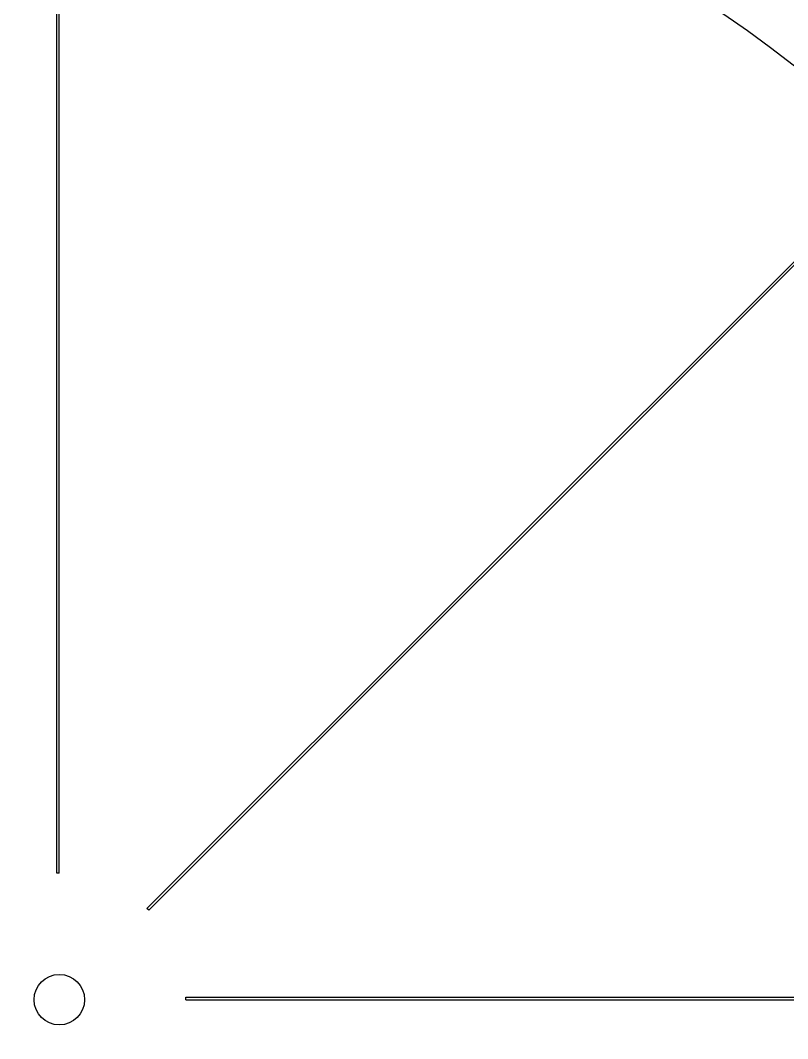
# Model space of a CAD drawing. Header units: millimetres. Extents: x -158 to 158, y -158 to 158.
# Drawn here: x -3.1 to 57.6, y -3.1 to 77.5 of the extents above; entities that cross this region are included whole.
import ezdxf

# ---------------------------------------------------------------- set-up
doc = ezdxf.new("R2010")
doc.units = ezdxf.units.MM
doc.layers.add('Compound007', color=7, linetype='CONTINUOUS')

msp = doc.modelspace()

# ---------------------------------------------------------------- linework, layer by layer
at = {"layer": 'Compound007'}
for p, q in [((-0.2, 10), (-0.2, 94)), ((0, 10), (0, 94)), ((6.92965, 7.21249), (66.3266, 66.6095)), ((7.07107, 7.07107), (66.468, 66.468)), ((0, 10), (-0.2, 10)), ((7.07107, 7.07107), (6.92965, 7.21249)), ((10, 0), (10, 0.2)), ((10, 0.2), (94, 0.2)), ((10, 0), (94, 0))]:
    msp.add_line(p, q, dxfattribs=at)
for radius in [158, 148, 142, 132, 126, 116, 110, 100, 94, 2]:
    msp.add_circle((0, 0), radius, dxfattribs=at)

doc.saveas('drawing.dxf')
